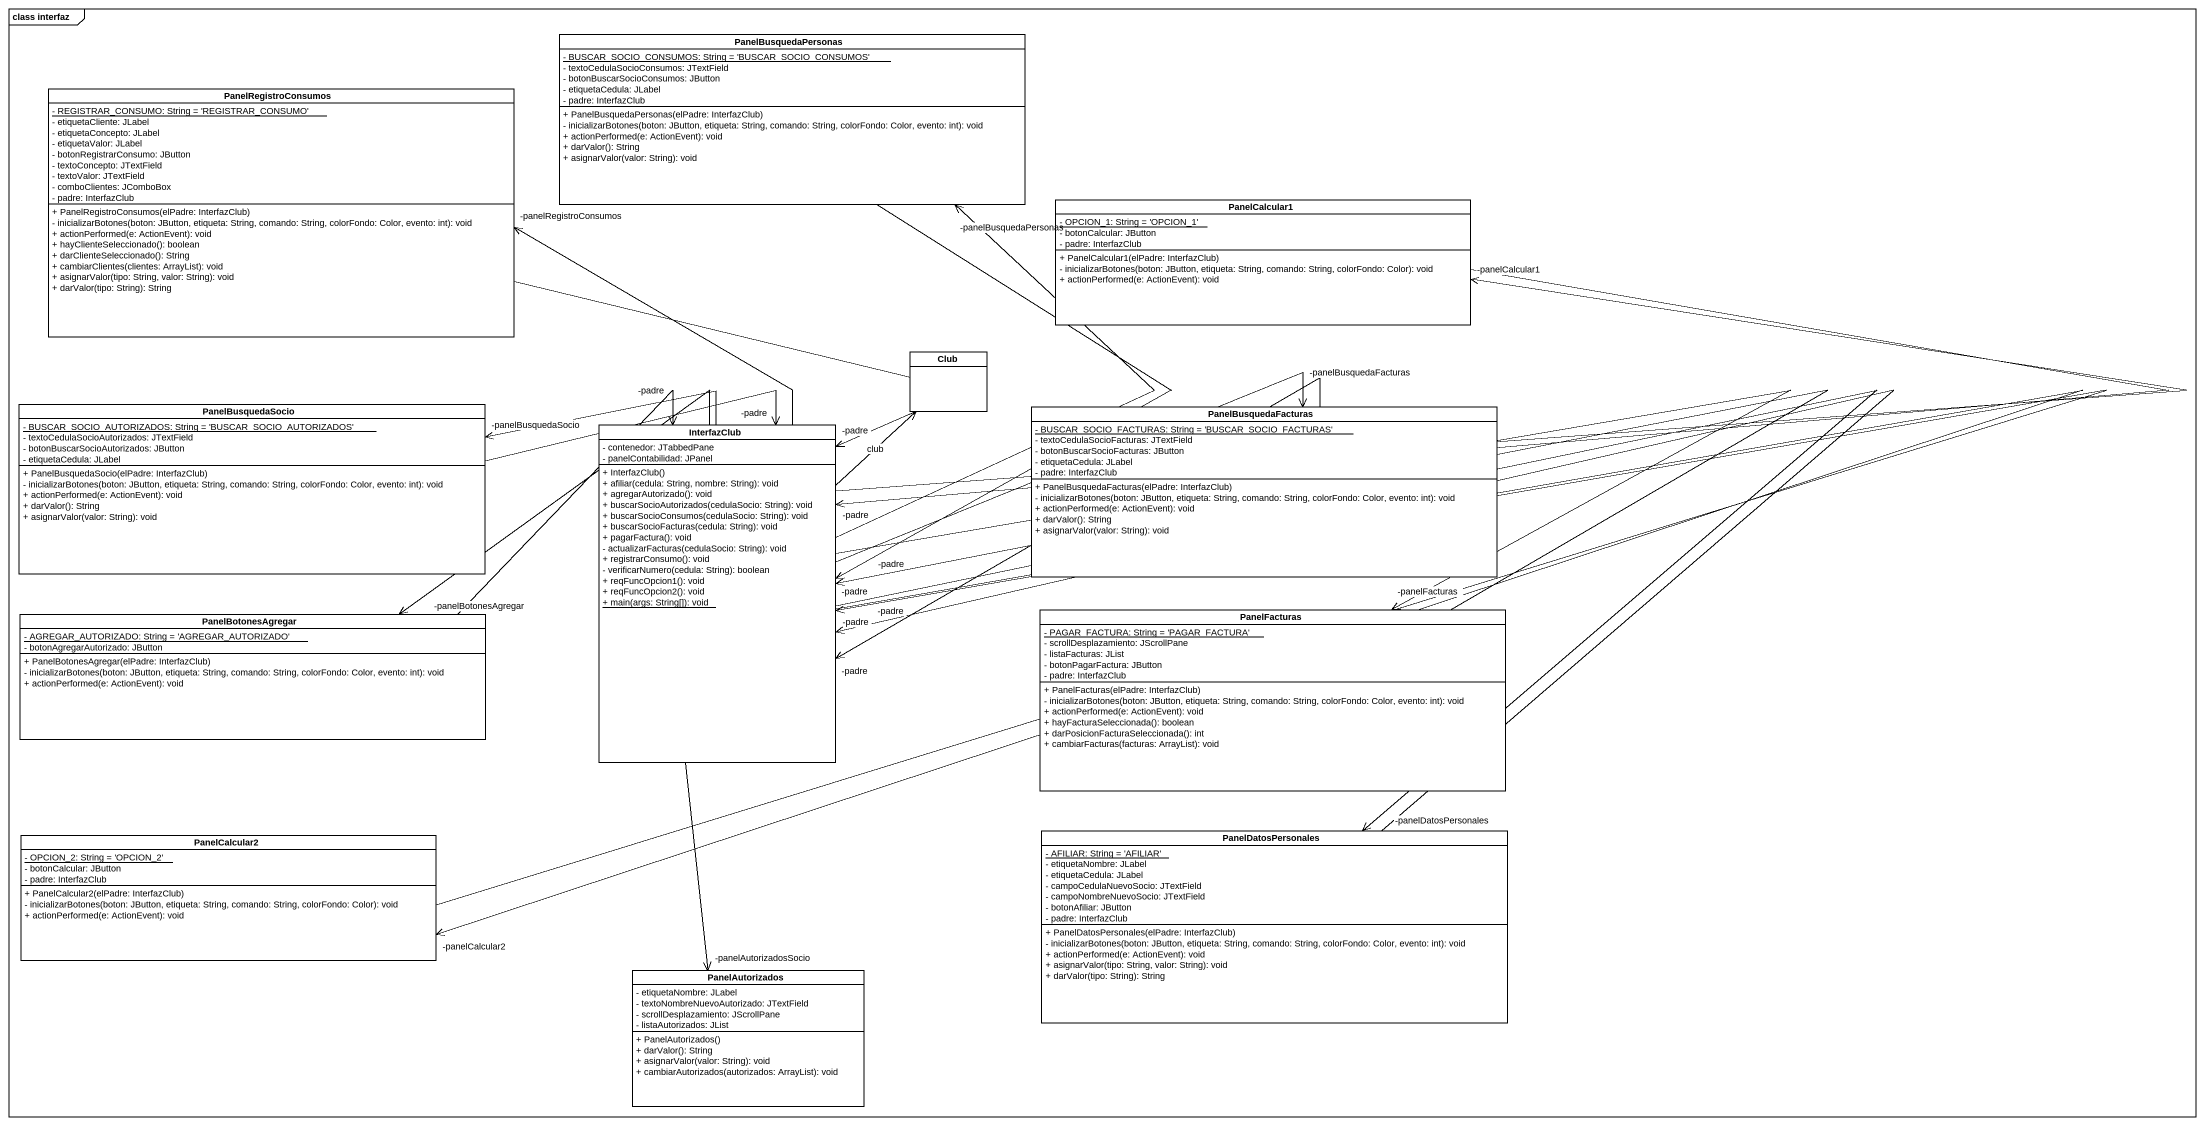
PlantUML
@startuml
mainframe class interfaz
hide circle
hide empty members
skinparam classAttributeIconSize 0
class PanelBusquedaPersonas {
  {static} - BUSCAR_SOCIO_CONSUMOS: String = 'BUSCAR_SOCIO_CONSUMOS'
  - textoCedulaSocioConsumos: JTextField
  - botonBuscarSocioConsumos: JButton
  - etiquetaCedula: JLabel
  - padre: InterfazClub
  + PanelBusquedaPersonas(elPadre: InterfazClub)
  - inicializarBotones(boton: JButton, etiqueta: String, comando: String, colorFondo: Color, evento: int): void
  + actionPerformed(e: ActionEvent): void
  + darValor(): String
  + asignarValor(valor: String): void
}
class PanelRegistroConsumos {
  {static} - REGISTRAR_CONSUMO: String = 'REGISTRAR_CONSUMO'
  - etiquetaCliente: JLabel
  - etiquetaConcepto: JLabel
  - etiquetaValor: JLabel
  - botonRegistrarConsumo: JButton
  - textoConcepto: JTextField
  - textoValor: JTextField
  - comboClientes: JComboBox
  - padre: InterfazClub
  + PanelRegistroConsumos(elPadre: InterfazClub)
  - inicializarBotones(boton: JButton, etiqueta: String, comando: String, colorFondo: Color, evento: int): void
  + actionPerformed(e: ActionEvent): void
  + hayClienteSeleccionado(): boolean
  + darClienteSeleccionado(): String
  + cambiarClientes(clientes: ArrayList): void
  + asignarValor(tipo: String, valor: String): void
  + darValor(tipo: String): String
}
class PanelCalcular1 {
  {static} - OPCION_1: String = 'OPCION_1'
  - botonCalcular: JButton
  - padre: InterfazClub
  + PanelCalcular1(elPadre: InterfazClub)
  - inicializarBotones(boton: JButton, etiqueta: String, comando: String, colorFondo: Color): void
  + actionPerformed(e: ActionEvent): void
}
class Club
class PanelBusquedaSocio {
  {static} - BUSCAR_SOCIO_AUTORIZADOS: String = 'BUSCAR_SOCIO_AUTORIZADOS'
  - textoCedulaSocioAutorizados: JTextField
  - botonBuscarSocioAutorizados: JButton
  - etiquetaCedula: JLabel
  + PanelBusquedaSocio(elPadre: InterfazClub)
  - inicializarBotones(boton: JButton, etiqueta: String, comando: String, colorFondo: Color, evento: int): void
  + actionPerformed(e: ActionEvent): void
  + darValor(): String
  + asignarValor(valor: String): void
}
class PanelBusquedaFacturas {
  {static} - BUSCAR_SOCIO_FACTURAS: String = 'BUSCAR_SOCIO_FACTURAS'
  - textoCedulaSocioFacturas: JTextField
  - botonBuscarSocioFacturas: JButton
  - etiquetaCedula: JLabel
  - padre: InterfazClub
  + PanelBusquedaFacturas(elPadre: InterfazClub)
  - inicializarBotones(boton: JButton, etiqueta: String, comando: String, colorFondo: Color, evento: int): void
  + actionPerformed(e: ActionEvent): void
  + darValor(): String
  + asignarValor(valor: String): void
}
class InterfazClub {
  - contenedor: JTabbedPane
  - panelContabilidad: JPanel
  + InterfazClub()
  + afiliar(cedula: String, nombre: String): void
  + agregarAutorizado(): void
  + buscarSocioAutorizados(cedulaSocio: String): void
  + buscarSocioConsumos(cedulaSocio: String): void
  + buscarSocioFacturas(cedula: String): void
  + pagarFactura(): void
  - actualizarFacturas(cedulaSocio: String): void
  + registrarConsumo(): void
  - verificarNumero(cedula: String): boolean
  + reqFuncOpcion1(): void
  + reqFuncOpcion2(): void
  {static} + main(args: String[]): void
}
class PanelFacturas {
  {static} - PAGAR_FACTURA: String = 'PAGAR_FACTURA'
  - scrollDesplazamiento: JScrollPane
  - listaFacturas: JList
  - botonPagarFactura: JButton
  - padre: InterfazClub
  + PanelFacturas(elPadre: InterfazClub)
  - inicializarBotones(boton: JButton, etiqueta: String, comando: String, colorFondo: Color, evento: int): void
  + actionPerformed(e: ActionEvent): void
  + hayFacturaSeleccionada(): boolean
  + darPosicionFacturaSeleccionada(): int
  + cambiarFacturas(facturas: ArrayList): void
}
class PanelBotonesAgregar {
  {static} - AGREGAR_AUTORIZADO: String = 'AGREGAR_AUTORIZADO'
  - botonAgregarAutorizado: JButton
  + PanelBotonesAgregar(elPadre: InterfazClub)
  - inicializarBotones(boton: JButton, etiqueta: String, comando: String, colorFondo: Color, evento: int): void
  + actionPerformed(e: ActionEvent): void
}
class PanelCalcular2 {
  {static} - OPCION_2: String = 'OPCION_2'
  - botonCalcular: JButton
  - padre: InterfazClub
  + PanelCalcular2(elPadre: InterfazClub)
  - inicializarBotones(boton: JButton, etiqueta: String, comando: String, colorFondo: Color): void
  + actionPerformed(e: ActionEvent): void
}
class PanelDatosPersonales {
  {static} - AFILIAR: String = 'AFILIAR'
  - etiquetaNombre: JLabel
  - etiquetaCedula: JLabel
  - campoCedulaNuevoSocio: JTextField
  - campoNombreNuevoSocio: JTextField
  - botonAfiliar: JButton
  - padre: InterfazClub
  + PanelDatosPersonales(elPadre: InterfazClub)
  - inicializarBotones(boton: JButton, etiqueta: String, comando: String, colorFondo: Color, evento: int): void
  + actionPerformed(e: ActionEvent): void
  + asignarValor(tipo: String, valor: String): void
  + darValor(tipo: String): String
}
class PanelAutorizados {
  - etiquetaNombre: JLabel
  - textoNombreNuevoAutorizado: JTextField
  - scrollDesplazamiento: JScrollPane
  - listaAutorizados: JList
  + PanelAutorizados()
  + darValor(): String
  + asignarValor(valor: String): void
  + cambiarAutorizados(autorizados: ArrayList): void
}
PanelBusquedaPersonas --> "-padre" InterfazClub
PanelRegistroConsumos --> "-padre" InterfazClub
PanelCalcular1 --> "-padre" InterfazClub
PanelBusquedaSocio -right-> "-padre" InterfazClub
PanelBusquedaFacturas -left-> "-padre" InterfazClub
InterfazClub -up-> "-panelBusquedaPersonas" PanelBusquedaPersonas
InterfazClub -up-> "-panelRegistroConsumos" PanelRegistroConsumos
InterfazClub -up-> "-panelCalcular1" PanelCalcular1
InterfazClub -up-> Club : club
InterfazClub -left-> "-panelBusquedaSocio" PanelBusquedaSocio
InterfazClub -right-> "-panelBusquedaFacturas" PanelBusquedaFacturas
InterfazClub -right-> "-panelFacturas" PanelFacturas
InterfazClub -left-> "-panelBotonesAgregar" PanelBotonesAgregar
InterfazClub --> "-panelCalcular2" PanelCalcular2
InterfazClub -right-> "-panelDatosPersonales" PanelDatosPersonales
InterfazClub --> "-panelAutorizadosSocio" PanelAutorizados
PanelFacturas -left-> "-padre" InterfazClub
PanelBotonesAgregar -right-> "-padre" InterfazClub
PanelCalcular2 -up-> "-padre" InterfazClub
PanelDatosPersonales -left-> "-padre" InterfazClub
@enduml
